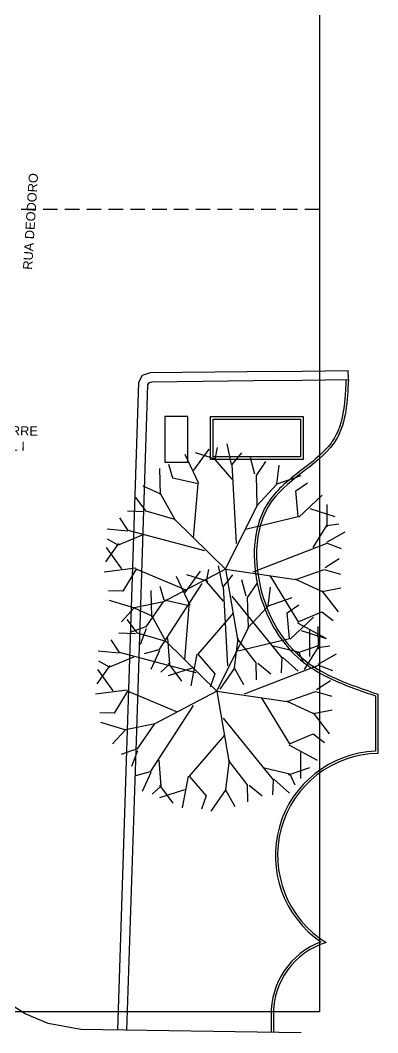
# Model space of a CAD drawing. Header units: millimetres. Extents: x -4997 to -4876, y -8737 to -8661.
# Drawn here: x -4891.7 to -4876.09, y -8736.97 to -8692.76 of the extents above; entities that cross this region are included whole.
import ezdxf

# ---------------------------------------------------------------- set-up
doc = ezdxf.new("R2010")
doc.units = ezdxf.units.MM
doc.header["$LTSCALE"] = 0.1
doc.linetypes.add('HIDDEN', pattern=[9.525, 6.35, -3.175])
for name, color, linetype in [('imagem', 7, 'Continuous'), ('layout cobertura', 251, 'Continuous'), ('textos', 2, 'Continuous'), ('visto', 9, 'Continuous')]:
    doc.layers.add(name, color=color, linetype=linetype)
doc.styles.get("Standard").update_dxf_attribs({"font": 'arial.ttf'})
picture_1 = doc.add_image_def('image1.jpg', size_in_pixel=(1920, 1080))

msp = doc.modelspace()

# ---------------------------------------------------------------- linework, layer by layer
at = {"layer": 'layout cobertura', "linetype": 'HIDDEN'}
msp.add_line((-4878.635, -8701.024), (-4995.037, -8701.024), dxfattribs=at)
at = {"layer": 'visto'}
for p, q in [((-4880.378, -8708.094), (-4877.374, -8708.057)), ((-4877.369, -8708.457), (-4877.374, -8708.057)), ((-4880.373, -8708.494), (-4877.369, -8708.457)), ((-4884.112, -8712.416), (-4883.441, -8711.491)), ((-4883.179, -8711.936), (-4883.083, -8711.424)), ((-4882.475, -8712.16), (-4882.667, -8711.264)), ((-4883.894, -8712.991), (-4884.492, -8711.721)), ((-4883.115, -8711.936), (-4884.042, -8711.648)), ((-4882.443, -8712.801), (-4883.179, -8711.936)), ((-4882.443, -8712.16), (-4882.027, -8711.648)), ((-4881.451, -8712.577), (-4881.643, -8711.872)), ((-4881.387, -8712.641), (-4880.971, -8712.032)), ((-4885.571, -8713.489), (-4885.601, -8712.336)), ((-4885.03, -8712.757), (-4885.207, -8712.161)), ((-4882.251, -8715.618), (-4882.443, -8712.16)), ((-4880.492, -8713.025), (-4880.396, -8712.192)), ((-4883.935, -8713.012), (-4885.03, -8712.757)), ((-4881.355, -8713.953), (-4881.387, -8712.641)), ((-4880.524, -8713.025), (-4879.436, -8712.641)), ((-4879.66, -8713.313), (-4879.148, -8712.961)), ((-4885.561, -8713.459), (-4886.323, -8713.11)), ((-4884.129, -8715.37), (-4883.935, -8713.012)), ((-4881.387, -8713.985), (-4880.492, -8713.025)), ((-4879.564, -8714.434), (-4879.66, -8713.313)), ((-4886.203, -8714.192), (-4886.654, -8713.608)), ((-4884.925, -8714.607), (-4885.561, -8713.459)), ((-4879.532, -8714.466), (-4878.508, -8713.505)), ((-4886.284, -8714.233), (-4887.013, -8714.197)), ((-4884.945, -8714.567), (-4886.203, -8714.192)), ((-4882.728, -8716.731), (-4881.355, -8713.953)), ((-4879.052, -8714.082), (-4877.965, -8714.434)), ((-4878.288, -8714.882), (-4878.3, -8713.91)), ((-4886.986, -8715.047), (-4887.345, -8714.493)), ((-4882.728, -8716.731), (-4884.945, -8714.567)), ((-4881.867, -8714.978), (-4879.564, -8714.434)), ((-4886.996, -8715.077), (-4887.908, -8714.983)), ((-4883.638, -8715.933), (-4886.986, -8715.047)), ((-4878.902, -8715.788), (-4878.308, -8714.821)), ((-4878.308, -8714.821), (-4877.791, -8714.754)), ((-4878.303, -8715.559), (-4877.51, -8715.1)), ((-4887.407, -8715.617), (-4887.968, -8716.41)), ((-4887.427, -8715.677), (-4887.885, -8715.428)), ((-4886.377, -8715.245), (-4887.427, -8715.677)), ((-4881.523, -8716.841), (-4878.293, -8715.59)), ((-4878.293, -8715.59), (-4877.678, -8715.827)), ((-4887.259, -8716.713), (-4887.932, -8715.789)), ((-4878.383, -8716.661), (-4877.772, -8716.261)), ((-4886.645, -8716.684), (-4888.038, -8716.86)), ((-4886.638, -8716.729), (-4887.219, -8717.692)), ((-4884.455, -8717.642), (-4886.638, -8716.729)), ((-4882.728, -8716.731), (-4885.471, -8718.17)), ((-4884.492, -8717.743), (-4883.821, -8716.818)), ((-4883.559, -8717.263), (-4883.463, -8716.751)), ((-4882.855, -8717.487), (-4883.047, -8716.591)), ((-4882.728, -8716.731), (-4879.663, -8717.178)), ((-4882.728, -8716.731), (-4882.206, -8719.784)), ((-4879.663, -8717.178), (-4878.424, -8716.742)), ((-4878.424, -8716.742), (-4877.717, -8716.949)), ((-4883.768, -8717.35), (-4885.645, -8720.26)), ((-4884.275, -8718.318), (-4884.872, -8717.048)), ((-4883.495, -8717.263), (-4884.422, -8716.975)), ((-4882.823, -8718.128), (-4883.559, -8717.263)), ((-4882.823, -8717.487), (-4882.407, -8716.975)), ((-4881.832, -8717.904), (-4882.023, -8717.199)), ((-4881.768, -8717.968), (-4881.352, -8717.359)), ((-4880.795, -8717.008), (-4879.566, -8719.03)), ((-4879.703, -8717.157), (-4878.513, -8717.712)), ((-4887.219, -8717.692), (-4887.84, -8717.676)), ((-4885.951, -8718.816), (-4885.981, -8717.663)), ((-4885.411, -8718.084), (-4885.587, -8717.488)), ((-4882.631, -8720.945), (-4882.823, -8717.487)), ((-4880.872, -8718.352), (-4880.776, -8717.519)), ((-4878.523, -8717.682), (-4877.821, -8718.598)), ((-4878.513, -8717.712), (-4877.691, -8717.546)), ((-4886.69, -8718.433), (-4887.795, -8718.104)), ((-4885.426, -8718.163), (-4886.716, -8718.414)), ((-4885.471, -8718.17), (-4886.217, -8719.251)), ((-4884.315, -8718.339), (-4885.411, -8718.084)), ((-4882.46, -8717.911), (-4880.273, -8720.596)), ((-4881.736, -8719.28), (-4881.768, -8717.968)), ((-4880.904, -8718.352), (-4879.816, -8717.968)), ((-4886.716, -8718.414), (-4887.282, -8719.031)), ((-4885.942, -8718.786), (-4886.704, -8718.437)), ((-4884.509, -8720.697), (-4884.315, -8718.339)), ((-4882.394, -8718.655), (-4883.938, -8720.449)), ((-4881.768, -8719.312), (-4880.872, -8718.352)), ((-4880.04, -8718.64), (-4879.529, -8718.288)), ((-4879.944, -8719.761), (-4880.04, -8718.64)), ((-4879.566, -8719.03), (-4878.53, -8718.592)), ((-4878.53, -8718.592), (-4878.037, -8718.97)), ((-4886.584, -8719.519), (-4887.034, -8718.935)), ((-4885.305, -8719.934), (-4885.942, -8718.786)), ((-4879.912, -8719.793), (-4878.889, -8718.832)), ((-4879.586, -8719.07), (-4878.357, -8719.747)), ((-4886.664, -8719.56), (-4887.394, -8719.525)), ((-4886.217, -8719.251), (-4886.911, -8719.499)), ((-4885.325, -8719.894), (-4886.584, -8719.519)), ((-4886.203, -8719.341), (-4886.461, -8720.023)), ((-4883.108, -8722.058), (-4881.736, -8719.28)), ((-4879.433, -8719.409), (-4878.345, -8719.761)), ((-4879.073, -8719.408), (-4879.072, -8720.551)), ((-4878.668, -8720.209), (-4878.681, -8719.237)), ((-4887.367, -8720.374), (-4887.725, -8719.82)), ((-4883.108, -8722.058), (-4885.325, -8719.894)), ((-4885.269, -8719.742), (-4885.182, -8720.874)), ((-4882.199, -8719.74), (-4882.359, -8721.043)), ((-4882.247, -8720.305), (-4879.944, -8719.761)), ((-4882.206, -8719.784), (-4881.409, -8720.828)), ((-4887.377, -8720.405), (-4888.289, -8720.31)), ((-4884.019, -8721.26), (-4887.367, -8720.374)), ((-4885.645, -8720.26), (-4886.283, -8720.43)), ((-4885.619, -8720.279), (-4885.991, -8721.117)), ((-4883.982, -8720.441), (-4884.246, -8721.82)), ((-4883.938, -8720.449), (-4883.201, -8721.299)), ((-4880.649, -8720.078), (-4879.546, -8720.345)), ((-4879.597, -8720.382), (-4878.678, -8720.07)), ((-4879.546, -8720.345), (-4879.322, -8720.815)), ((-4879.283, -8721.115), (-4878.688, -8720.148)), ((-4878.688, -8720.148), (-4878.171, -8720.081)), ((-4878.684, -8720.886), (-4877.89, -8720.427)), ((-4887.807, -8721.005), (-4888.265, -8720.755)), ((-4886.758, -8720.572), (-4887.807, -8721.005)), ((-4885.182, -8720.874), (-4885.56, -8721.232)), ((-4885.233, -8720.836), (-4884.652, -8721.615)), ((-4881.903, -8722.168), (-4878.674, -8720.917)), ((-4881.409, -8720.828), (-4881.388, -8721.564)), ((-4881.319, -8720.842), (-4880.75, -8721.299)), ((-4880.273, -8720.596), (-4880.308, -8721.255)), ((-4880.247, -8720.577), (-4879.564, -8721.189)), ((-4878.674, -8720.917), (-4878.058, -8721.154)), ((-4887.787, -8720.944), (-4888.348, -8721.737)), ((-4887.639, -8722.04), (-4888.312, -8721.116)), ((-4884.145, -8721.034), (-4885.232, -8721.389)), ((-4883.201, -8721.299), (-4883.408, -8721.885)), ((-4882.333, -8721.024), (-4882.987, -8721.974)), ((-4882.359, -8721.043), (-4881.947, -8721.773)), ((-4878.763, -8721.988), (-4878.152, -8721.588)), ((-4887.025, -8722.011), (-4888.418, -8722.187)), ((-4887.018, -8722.056), (-4887.599, -8723.019)), ((-4884.835, -8722.969), (-4887.018, -8722.056)), ((-4883.108, -8722.058), (-4885.851, -8723.498)), ((-4883.108, -8722.058), (-4880.043, -8722.505)), ((-4883.108, -8722.058), (-4882.587, -8725.111)), ((-4880.043, -8722.505), (-4878.804, -8722.069)), ((-4878.804, -8722.069), (-4878.097, -8722.276)), ((-4876.085, -8722.189), (-4876.085, -8724.778)), ((-4884.148, -8722.677), (-4886.025, -8725.587)), ((-4881.176, -8722.335), (-4879.946, -8724.357)), ((-4880.083, -8722.485), (-4878.893, -8723.039)), ((-4876.185, -8722.261), (-4876.185, -8724.681)), ((-4887.599, -8723.019), (-4888.22, -8723.003)), ((-4878.903, -8723.009), (-4878.201, -8723.925)), ((-4878.893, -8723.039), (-4878.072, -8722.873)), ((-4887.07, -8723.76), (-4888.176, -8723.431)), ((-4885.807, -8723.49), (-4887.096, -8723.741)), ((-4885.851, -8723.498), (-4886.597, -8724.578)), ((-4882.841, -8723.238), (-4880.653, -8725.923)), ((-4887.096, -8723.741), (-4887.663, -8724.358)), ((-4882.775, -8723.982), (-4884.318, -8725.776)), ((-4879.946, -8724.357), (-4878.91, -8723.919)), ((-4878.91, -8723.919), (-4878.417, -8724.297)), ((-4879.967, -8724.397), (-4878.737, -8725.074)), ((-4886.597, -8724.578), (-4887.291, -8724.826)), ((-4886.583, -8724.668), (-4886.842, -8725.35)), ((-4879.453, -8724.735), (-4879.452, -8725.878)), ((-4885.649, -8725.069), (-4885.562, -8726.201)), ((-4882.58, -8725.067), (-4882.739, -8726.37)), ((-4882.587, -8725.111), (-4881.789, -8726.155)), ((-4886.025, -8725.587), (-4886.663, -8725.757)), ((-4886, -8725.606), (-4886.371, -8726.444)), ((-4884.363, -8725.769), (-4884.626, -8727.147)), ((-4884.318, -8725.776), (-4883.582, -8726.626)), ((-4881.029, -8725.405), (-4879.926, -8725.672)), ((-4879.978, -8725.709), (-4879.058, -8725.397)), ((-4879.926, -8725.672), (-4879.702, -8726.142)), ((-4885.562, -8726.201), (-4885.941, -8726.559)), ((-4885.614, -8726.164), (-4885.033, -8726.942)), ((-4881.789, -8726.155), (-4881.768, -8726.891)), ((-4881.7, -8726.169), (-4881.13, -8726.626)), ((-4880.653, -8725.923), (-4880.688, -8726.582)), ((-4880.627, -8725.904), (-4879.945, -8726.516)), ((-4884.525, -8726.361), (-4885.612, -8726.716)), ((-4883.582, -8726.626), (-4883.789, -8727.212)), ((-4882.714, -8726.351), (-4883.368, -8727.301)), ((-4882.739, -8726.37), (-4882.328, -8727.1)), ((-4880.74, -8736.22), (-4880.74, -8736.955)), ((-4880.64, -8736.22), (-4880.64, -8736.955))]:
    msp.add_line(p, q, dxfattribs=at)
at = {"layer": 'visto', "flags": 128}
for points in [[(-4880.378, -8708.094), (-4886.019, -8708.162), (-4886.374, -8708.27), (-4886.534, -8708.588), (-4887.026, -8723.759)], [(-4880.373, -8708.494), (-4885.957, -8708.561), (-4886.094, -8708.603), (-4886.137, -8708.689), (-4886.626, -8723.772)], [(-4887.026, -8723.758), (-4887.451, -8736.86)], [(-4887.026, -8723.758), (-4887.451, -8736.86)], [(-4886.626, -8723.771), (-4887.051, -8736.873)], [(-4879.436, -8736.973), (-4889.054, -8736.832), (-4890.475, -8736.565), (-4891.485, -8736.146), (-4892.415, -8735.55), (-4892.959, -8734.838), (-4893.387, -8734.127), (-4893.899, -8733.198), (-4894.142, -8732.656), (-4894.395, -8732.178), (-4894.632, -8731.784), (-4894.989, -8731.461), (-4895.517, -8731.242), (-4896.097, -8731.171), (-4898.02, -8731.153)]]:
    msp.add_lwpolyline(points, dxfattribs=at)
at = {"layer": 'visto'}
for points in [[(-4885.386, -8712.059), (-4884.386, -8712.059), (-4884.386, -8710.059), (-4885.386, -8710.059)], [(-4883.266, -8710.179), (-4879.466, -8710.179), (-4879.466, -8711.829), (-4883.266, -8711.829)]]:
    msp.add_lwpolyline(points, close=True, dxfattribs=at)
msp.add_lwpolyline([(-4883.386, -8710.059), (-4879.346, -8710.059), (-4879.346, -8711.949), (-4883.386, -8711.949), (-4883.386, -8710.059)], dxfattribs=at)
for centre, radius, start, end in [((-4876.003, -8729.234), 4.556, 92.2893, 235.7719), ((-4876.003, -8729.234), 4.456, 91.0543, 238.3888), ((-4877.379, -8736.146), 3.361, 110.6743, 181.3132), ((-4877.379, -8736.146), 3.261, 107.1125, 181.3132)]:
    msp.add_arc(centre, radius, start, end, dxfattribs=at)
msp.add_spline([(-4877.369, -8708.457), (-4877.879, -8711.032), (-4880.705, -8713.754), (-4880.992, -8718.247), (-4879.434, -8720.58), (-4876.085, -8722.189)], degree=3, dxfattribs=at)
msp.add_open_spline([(-4877.469, -8708.458), (-4877.481, -8708.684), (-4877.492, -8708.908), (-4877.542, -8709.574), (-4877.597, -8710.003), (-4877.788, -8710.635), (-4877.887, -8710.863), (-4878.153, -8711.278), (-4878.319, -8711.47), (-4879.032, -8712.162), (-4879.724, -8712.597), (-4880.504, -8713.339), (-4880.701, -8713.56), (-4881.023, -8714.048), (-4881.149, -8714.314), (-4881.436, -8715.151), (-4881.503, -8715.765), (-4881.441, -8717.034), (-4881.301, -8717.689), (-4880.887, -8718.827), (-4880.631, -8719.322), (-4880.029, -8720.161), (-4879.692, -8720.514), (-4878.931, -8721.102), (-4878.51, -8721.34), (-4877.467, -8721.825), (-4876.825, -8722.044), (-4876.185, -8722.261)], degree=3, knots=[0.005888, 0.005888, 0.005888, 0.005888, 0.642405, 0.642405, 1.927215, 1.927215, 2.739008, 2.739008, 3.550801, 3.550801, 5.817009, 5.817009, 6.677945, 6.677945, 7.538881, 7.538881, 9.260753, 9.260753, 11.064, 11.064, 12.651474, 12.651474, 14.097954, 14.097954, 15.544434, 15.544434, 17.502182, 17.502182, 17.502182, 17.502182], dxfattribs=at)

# ---------------------------------------------------------------- texts
at = {"layer": 'textos', "insert": (-4891.318, -8699.428), "char_height": 0.4, "width": 6.2176, "attachment_point": 3, "rotation": 86.4237}
msp.add_mtext('RUA DEODORO', dxfattribs=at)
at = {"layer": 'textos', "insert": (-4892.88, -8710.473), "char_height": 0.4, "width": 1.77088, "attachment_point": 1, "rotation": 359.2}
msp.add_mtext('TORRE \\PSUL I', dxfattribs=at).dxf.unprotected_set("ltscale", 0)

# ---------------------------------------------------------------- pictures from other files: only their frames are drawn
at = {"layer": 'imagem'}
image = msp.add_image(picture_1, insert=(-4995.037, -8736.053), size_in_units=(116.402, 65.476), dxfattribs=at)
image.dxf.flags = 7

doc.saveas('drawing.dxf')
